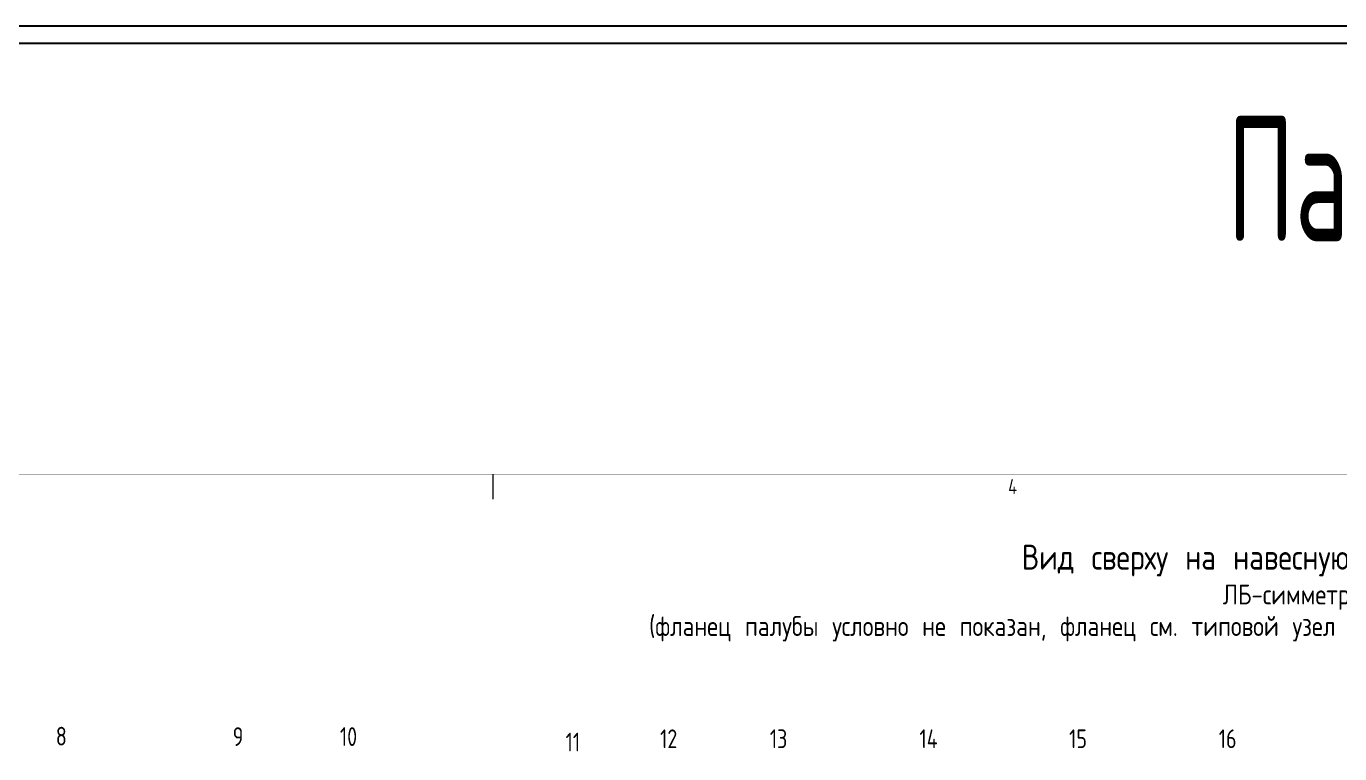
# Model space of a CAD drawing. Header units: millimetres. Extents: x 42007 to 66896, y -556 to 10827.
# Drawn here: x 46291 to 48924, y 5436 to 6894 of the extents above; entities that cross this region are included whole.
import ezdxf
from ezdxf.enums import TextEntityAlignment as Align

# ---------------------------------------------------------------- set-up
doc = ezdxf.new("R2010")
doc.units = ezdxf.units.MM
doc.linetypes.add('K5LT32769', pattern=[0])
doc.linetypes.add('K5LT32775', pattern=[0])
doc.styles.add('3.5', font='txt.shx', dxfattribs={"height": 3.5})
doc.styles.add('5', font='txt.shx', dxfattribs={"height": 5})
doc.styles.add('KTEXTSTYLE', font='GOST_AU.SHX', dxfattribs={"width": 0.96, "height": 5})

msp = doc.modelspace()

# ---------------------------------------------------------------- linework, layer by layer
at = {"color": 7, "linetype": 'K5LT32769', "lineweight": 18}
msp.add_line((47226.651, 5996.745), (47226.651, 5946.745), dxfattribs=at)
at = {"color": 2}
for points in [[(42007.102, -556.488), (66124.1, -556.488), (66124.1, 6894.349), (42007.102, 6894.349)], [(42239.188, -439.554), (65841.366, -439.554), (65841.366, 6859.821), (42239.188, 6859.821)]]:
    msp.add_lwpolyline(points, close=True, dxfattribs=at)
at = {"color": 7, "linetype": 'K5LT32769', "const_width": 0.18}
msp.add_lwpolyline([(43026.651, 5996.745), (55636.651, 5996.745), (55636.651, 56.745), (43026.651, 56.745)], close=True, dxfattribs=at)
at = {"color": 1, "linetype": 'K5LT32775', "true_color": 0xff0000, "const_width": 0.18}
msp.add_lwpolyline([(55586.651, 106.745), (43226.651, 106.745), (43226.651, 5946.745), (55586.651, 5946.745)], close=True, dxfattribs=at)

# ---------------------------------------------------------------- texts
at = {"color": 0, "width": 0.8}
for s, height, style, p in [('Вид сверху на навесную секцию Пр.Б ', 50, '5', (48286.734, 5790.449)), ('Вид сверху на навесную секцию Пр.Б ', 50, '5', (48286.734, 5790.449)), ('ЛБ-симметрично', 40, '3.5', (48689.722, 5723.664)), ('ЛБ-симметрично', 40, '3.5', (48689.722, 5723.664)), ('(фланец палубы условно не показан, фланец см. типовой узел крепления кринолина к палубе на л.2)', 40, '3.5', (47539.607, 5660.402)), ('(фланец палубы условно не показан, фланец см. типовой узел крепления кринолина к палубе на л.2)', 40, '3.5', (47539.607, 5660.402)), ('(фланец палубы условно не показан, фланец см. типовой узел крепления кринолина к палубе на л.2)', 40, '3.5', (47539.607, 5660.402))]:
    msp.add_text(s, height=height, dxfattribs=dict(at, style=style)).set_placement(p, align=Align.BOTTOM_LEFT)
at = {"color": 0, "style": 'KTEXTSTYLE', "width": 0.965}
for s, p in [('8', (46350.261, 5452.952)), ('8', (46350.261, 5452.952)), ('9', (46704.796, 5452.073)), ('9', (46704.796, 5452.073)), ('10', (46919.777, 5452.073)), ('10', (46919.777, 5452.073)), ('11', (47372.283, 5441.215)), ('12', (47561.68, 5447.722)), ('12', (47561.68, 5447.722)), ('13', (47781.68, 5447.765)), ('13', (47781.68, 5447.765)), ('13', (47781.68, 5447.765)), ('13', (47781.68, 5447.765)), ('14', (48081.68, 5447.765)), ('14', (48081.68, 5447.765)), ('14', (48081.68, 5447.765)), ('14', (48081.68, 5447.765)), ('15', (48381.68, 5447.765)), ('15', (48381.68, 5447.765)), ('15', (48381.68, 5447.765)), ('15', (48381.68, 5447.765)), ('16', (48681.68, 5447.722)), ('16', (48681.68, 5447.722)), ('16', (48681.68, 5447.722)), ('16', (48681.68, 5447.722))]:
    msp.add_text(s, height=37.5, dxfattribs=at).set_placement(p)
at = {"color": 0, "insert": (48698, 6713.549), "char_height": 2.5, "attachment_point": 1, "style": 'KTEXTSTYLE'}
msp.add_mtext('{\\H100x;\\W0.765;Пардус новый (удлиненный) откорректированный 07.12.16}', dxfattribs=at)
at = {"color": 7, "insert": (48259.715, 5986.986), "char_height": 3, "attachment_point": 1, "style": 'KTEXTSTYLE'}
msp.add_mtext('\\H3.5;\\W0.965;\\Q15;\\Q0;\\H30.00;{\\c16711935;4}', dxfattribs=at)

doc.saveas('drawing.dxf')
